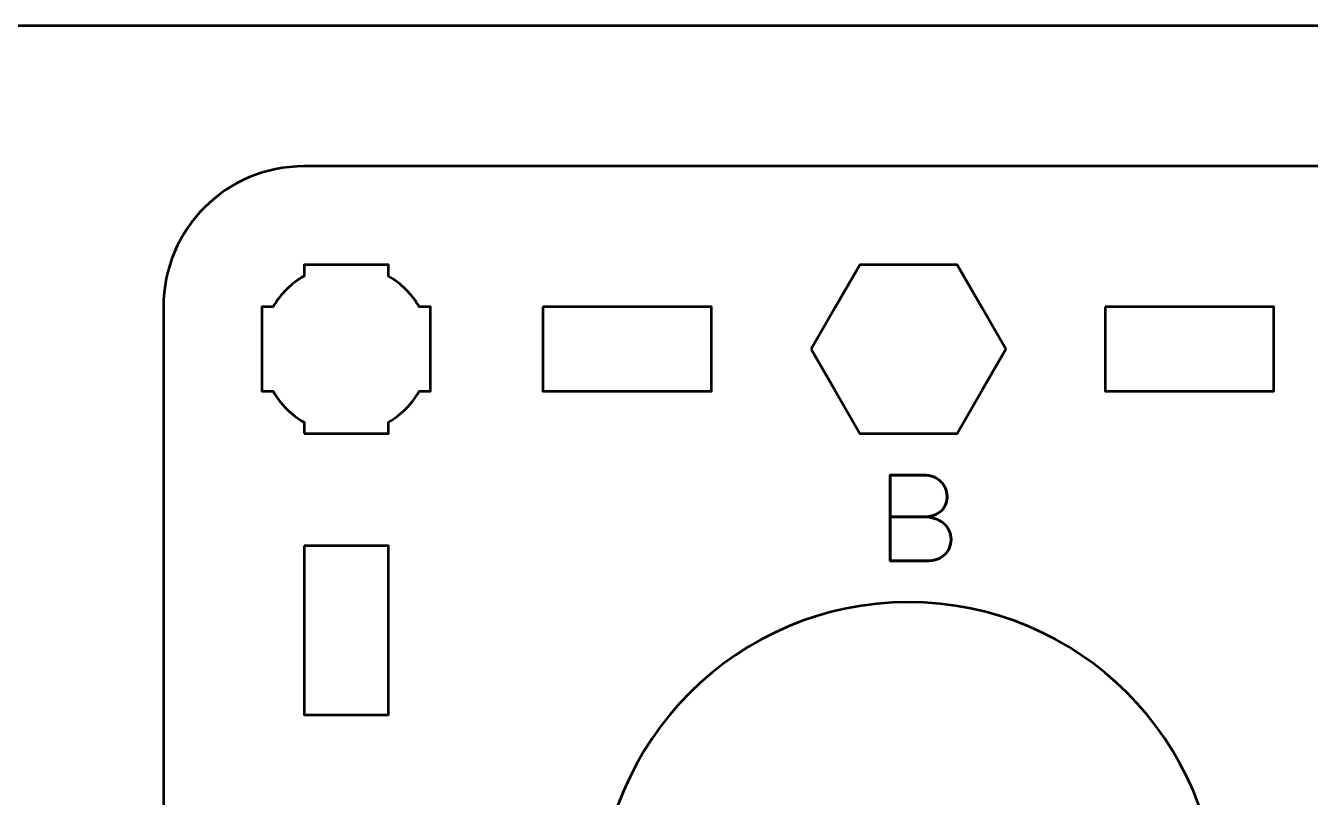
# Model space of a CAD drawing. Header units: centimetres. Extents: x -21 to 0, y -29.7 to 0.
# Drawn here: x -8.64 to -4.07, y -2.744 to 0 of the extents above; entities that cross this region are included whole.
import ezdxf

# ---------------------------------------------------------------- set-up
doc = ezdxf.new("R2010")
doc.units = ezdxf.units.CM
doc.header["$MEASUREMENT"] = 0
doc.layers.add('Layer 1', color=7, linetype='Continuous')

msp = doc.modelspace()

# ---------------------------------------------------------------- linework, layer by layer
at = {"layer": 'Layer 1', "color": 1, "lineweight": 53}
msp.add_open_spline([(-21.00003, -29.19995), (-21.00003, -29.19995), (-21.00003, -1.69992), (-21.00003, -1.69992), (-21.00003, -1.69992), (-21.00003, -1.61709), (-20.93286, -1.54992), (-20.85003, -1.54992), (-20.85003, -1.54992), (-20.7672, -1.54992), (-20.70003, -1.48275), (-20.70003, -1.39992), (-20.70003, -1.39992), (-20.70003, -1.31709), (-20.7672, -1.24992), (-20.85003, -1.24992), (-20.85003, -1.24992), (-20.93286, -1.24992), (-21.00003, -1.18275), (-21.00003, -1.09992), (-21.00003, -1.09992), (-21.00003, -1.09992), (-21.00003, -0.49992), (-21.00003, -0.49992), (-21.00003, -0.49992), (-21.00003, -0.22295), (-20.77694, 0.00004), (-20.49994, 0.00004), (-20.49994, 0.00004), (-20.49994, 0.00004), (-0.50008, 0.00004), (-0.50008, 0.00004), (-0.50008, 0.00004), (-0.22294, 0.00004), (0.00002, -0.22295), (0.00002, -0.49992), (0.00002, -0.49992), (0.00002, -0.49992), (0.00002, -29.19995), (0.00002, -29.19995), (0.00002, -29.19995), (0.00002, -29.47695), (-0.22294, -29.70004), (-0.50008, -29.70004), (-0.50008, -29.70004), (-0.50008, -29.70004), (-20.49994, -29.70004), (-20.49994, -29.70004), (-20.49994, -29.70004), (-20.77694, -29.70004), (-21.00003, -29.47695), (-21.00003, -29.19995)], degree=3, knots=[0, 0, 0, 0, 0.0769231, 0.0769231, 0.0769231, 0.0769231, 0.1538462, 0.1538462, 0.1538462, 0.1538462, 0.2307692, 0.2307692, 0.2307692, 0.2307692, 0.3076923, 0.3076923, 0.3076923, 0.3076923, 0.3846154, 0.3846154, 0.3846154, 0.3846154, 0.4615385, 0.4615385, 0.4615385, 0.4615385, 0.5384615, 0.5384615, 0.5384615, 0.5384615, 0.6153846, 0.6153846, 0.6153846, 0.6153846, 0.6923077, 0.6923077, 0.6923077, 0.6923077, 0.7692308, 0.7692308, 0.7692308, 0.7692308, 0.8461538, 0.8461538, 0.8461538, 0.8461538, 0.9230769, 0.9230769, 0.9230769, 0.9230769, 1, 1, 1, 1], dxfattribs=at)
at = {"layer": 'Layer 1', "color": 3, "lineweight": 53}
msp.add_open_spline([(-7.64992, -0.49997), (-7.64992, -0.49997), (-3.35005, -0.49997), (-3.35005, -0.49997), (-3.35005, -0.49997), (-3.07291, -0.49997), (-2.84995, -0.72306), (-2.84995, -1.00006), (-2.84995, -1.00006), (-2.84995, -1.00006), (-2.84995, -5.29993), (-2.84995, -5.29993), (-2.84995, -5.29993), (-2.84995, -5.57707), (-3.07291, -5.80003), (-3.35005, -5.80003), (-3.35005, -5.80003), (-3.35005, -5.80003), (-7.64992, -5.80003), (-7.64992, -5.80003), (-7.64992, -5.80003), (-7.92692, -5.80003), (-8.15001, -5.57707), (-8.15001, -5.29993), (-8.15001, -5.29993), (-8.15001, -5.29993), (-8.15001, -1.00006), (-8.15001, -1.00006), (-8.15001, -1.00006), (-8.15001, -0.72306), (-7.92692, -0.49997), (-7.64992, -0.49997)], degree=3, knots=[0, 0, 0, 0, 0.125, 0.125, 0.125, 0.125, 0.25, 0.25, 0.25, 0.25, 0.375, 0.375, 0.375, 0.375, 0.5, 0.5, 0.5, 0.5, 0.625, 0.625, 0.625, 0.625, 0.75, 0.75, 0.75, 0.75, 0.875, 0.875, 0.875, 0.875, 1, 1, 1, 1], dxfattribs=at)
at = {"layer": 'Layer 1', "lineweight": 53}
for points, knots in [([(-7.64997, -1.45006), (-7.64997, -1.45006), (-7.64997, -1.40988), (-7.64997, -1.40988), (-7.64997, -1.40988), (-7.69551, -1.38355), (-7.73347, -1.3456), (-7.75982, -1.30007), (-7.75982, -1.30007), (-7.75982, -1.30007), (-7.79997, -1.30007), (-7.79997, -1.30007), (-7.79997, -1.30007), (-7.79997, -1.30007), (-7.79997, -1.15155), (-7.79997, -1.15155), (-7.79997, -1.15155), (-7.79997, -1.15155), (-7.79999, -1.15), (-7.79999, -1.15), (-7.79999, -1.15), (-7.79999, -1.15), (-7.79997, -1.14845), (-7.79997, -1.14845), (-7.79997, -1.14845), (-7.79997, -1.14845), (-7.79997, -1.00006), (-7.79997, -1.00006), (-7.79997, -1.00006), (-7.79997, -1.00006), (-7.75987, -1.00006), (-7.75987, -1.00006), (-7.75987, -1.00006), (-7.73352, -0.95449), (-7.69553, -0.91649), (-7.64997, -0.89013), (-7.64997, -0.89013), (-7.64997, -0.89013), (-7.64997, -0.85005), (-7.64997, -0.85005), (-7.64997, -0.85005), (-7.64997, -0.85005), (-7.50463, -0.85005), (-7.50463, -0.85005), (-7.50463, -0.85005), (-7.50463, -0.85005), (-7.49999, -0.84999), (-7.49999, -0.84999), (-7.49999, -0.84999), (-7.49999, -0.84999), (-7.49534, -0.85005), (-7.49534, -0.85005), (-7.49534, -0.85005), (-7.49534, -0.85005), (-7.34996, -0.85005), (-7.34996, -0.85005), (-7.34996, -0.85005), (-7.34996, -0.85005), (-7.34996, -0.89013), (-7.34996, -0.89013), (-7.34996, -0.89013), (-7.30439, -0.91649), (-7.26642, -0.95449), (-7.24008, -1.00006), (-7.24008, -1.00006), (-7.24008, -1.00006), (-7.19996, -1.00006), (-7.19996, -1.00006), (-7.19996, -1.00006), (-7.19996, -1.00006), (-7.19996, -1.30007), (-7.19996, -1.30007), (-7.19996, -1.30007), (-7.19996, -1.30007), (-7.24013, -1.30007), (-7.24013, -1.30007), (-7.24013, -1.30007), (-7.26647, -1.3456), (-7.30443, -1.38355), (-7.34996, -1.40988), (-7.34996, -1.40988), (-7.34996, -1.40988), (-7.34996, -1.45006), (-7.34996, -1.45006), (-7.34996, -1.45006), (-7.34996, -1.45006), (-7.64997, -1.45006), (-7.64997, -1.45006)], [0, 0, 0, 0, 0.0454545, 0.0454545, 0.0454545, 0.0454545, 0.0909091, 0.0909091, 0.0909091, 0.0909091, 0.1363636, 0.1363636, 0.1363636, 0.1363636, 0.1818182, 0.1818182, 0.1818182, 0.1818182, 0.2272727, 0.2272727, 0.2272727, 0.2272727, 0.2727273, 0.2727273, 0.2727273, 0.2727273, 0.3181818, 0.3181818, 0.3181818, 0.3181818, 0.3636364, 0.3636364, 0.3636364, 0.3636364, 0.4090909, 0.4090909, 0.4090909, 0.4090909, 0.4545455, 0.4545455, 0.4545455, 0.4545455, 0.5, 0.5, 0.5, 0.5, 0.5454545, 0.5454545, 0.5454545, 0.5454545, 0.5909091, 0.5909091, 0.5909091, 0.5909091, 0.6363636, 0.6363636, 0.6363636, 0.6363636, 0.6818182, 0.6818182, 0.6818182, 0.6818182, 0.7272727, 0.7272727, 0.7272727, 0.7272727, 0.7727273, 0.7727273, 0.7727273, 0.7727273, 0.8181818, 0.8181818, 0.8181818, 0.8181818, 0.8636364, 0.8636364, 0.8636364, 0.8636364, 0.9090909, 0.9090909, 0.9090909, 0.9090909, 0.9545455, 0.9545455, 0.9545455, 0.9545455, 1, 1, 1, 1]), ([(-5.84639, -1.15), (-5.84639, -1.15), (-5.75979, -1), (-5.75979, -1), (-5.75979, -1), (-5.75979, -1), (-5.67318, -0.85), (-5.67318, -0.85), (-5.67318, -0.85), (-5.67318, -0.85), (-5.49998, -0.85), (-5.49998, -0.85), (-5.49998, -0.85), (-5.49998, -0.85), (-5.32678, -0.85), (-5.32678, -0.85), (-5.32678, -0.85), (-5.32678, -0.85), (-5.24017, -1), (-5.24017, -1), (-5.24017, -1), (-5.24017, -1), (-5.15357, -1.15), (-5.15357, -1.15), (-5.15357, -1.15), (-5.15357, -1.15), (-5.24017, -1.3), (-5.24017, -1.3), (-5.24017, -1.3), (-5.24017, -1.3), (-5.32678, -1.45), (-5.32678, -1.45), (-5.32678, -1.45), (-5.32678, -1.45), (-5.49998, -1.45), (-5.49998, -1.45), (-5.49998, -1.45), (-5.49998, -1.45), (-5.67318, -1.45), (-5.67318, -1.45), (-5.67318, -1.45), (-5.67318, -1.45), (-5.75979, -1.3), (-5.75979, -1.3), (-5.75979, -1.3), (-5.75979, -1.3), (-5.84639, -1.15), (-5.84639, -1.15)], [0, 0, 0, 0, 0.0833333, 0.0833333, 0.0833333, 0.0833333, 0.1666667, 0.1666667, 0.1666667, 0.1666667, 0.25, 0.25, 0.25, 0.25, 0.3333333, 0.3333333, 0.3333333, 0.3333333, 0.4166667, 0.4166667, 0.4166667, 0.4166667, 0.5, 0.5, 0.5, 0.5, 0.5833333, 0.5833333, 0.5833333, 0.5833333, 0.6666667, 0.6666667, 0.6666667, 0.6666667, 0.75, 0.75, 0.75, 0.75, 0.8333333, 0.8333333, 0.8333333, 0.8333333, 0.9166667, 0.9166667, 0.9166667, 0.9166667, 1, 1, 1, 1]), ([(-6.79997, -1.00006), (-6.79997, -1.00006), (-6.19996, -1.00006), (-6.19996, -1.00006), (-6.19996, -1.00006), (-6.19996, -1.00006), (-6.19996, -1.30007), (-6.19996, -1.30007), (-6.19996, -1.30007), (-6.19996, -1.30007), (-6.79997, -1.30007), (-6.79997, -1.30007), (-6.79997, -1.30007), (-6.79997, -1.30007), (-6.79997, -1.00006), (-6.79997, -1.00006)], [0, 0, 0, 0, 0.25, 0.25, 0.25, 0.25, 0.5, 0.5, 0.5, 0.5, 0.75, 0.75, 0.75, 0.75, 1, 1, 1, 1]), ([(-4.8, -1.00006), (-4.8, -1.00006), (-4.2, -1.00006), (-4.2, -1.00006), (-4.2, -1.00006), (-4.2, -1.00006), (-4.2, -1.30007), (-4.2, -1.30007), (-4.2, -1.30007), (-4.2, -1.30007), (-4.8, -1.30007), (-4.8, -1.30007), (-4.8, -1.30007), (-4.8, -1.30007), (-4.8, -1.00006), (-4.8, -1.00006)], [0, 0, 0, 0, 0.25, 0.25, 0.25, 0.25, 0.5, 0.5, 0.5, 0.5, 0.75, 0.75, 0.75, 0.75, 1, 1, 1, 1]), ([(-7.64992, -1.85001), (-7.64992, -1.85001), (-7.34991, -1.85001), (-7.34991, -1.85001), (-7.34991, -1.85001), (-7.34991, -1.85001), (-7.34991, -2.45002), (-7.34991, -2.45002), (-7.34991, -2.45002), (-7.34991, -2.45002), (-7.64992, -2.45002), (-7.64992, -2.45002), (-7.64992, -2.45002), (-7.64992, -2.45002), (-7.64992, -1.85001), (-7.64992, -1.85001)], [0, 0, 0, 0, 0.25, 0.25, 0.25, 0.25, 0.5, 0.5, 0.5, 0.5, 0.75, 0.75, 0.75, 0.75, 1, 1, 1, 1]), ([(-5.49998, -2.05), (-4.89256, -2.05), (-4.39998, -2.54258), (-4.39998, -3.15), (-4.39998, -3.15), (-4.39998, -3.75742), (-4.89256, -4.25), (-5.49998, -4.25), (-5.49998, -4.25), (-6.1074, -4.25), (-6.59998, -3.75742), (-6.59998, -3.15), (-6.59998, -3.15), (-6.59998, -2.54258), (-6.1074, -2.05), (-5.49998, -2.05)], [0, 0, 0, 0, 0.25, 0.25, 0.25, 0.25, 0.5, 0.5, 0.5, 0.5, 0.75, 0.75, 0.75, 0.75, 1, 1, 1, 1])]:
    msp.add_open_spline(points, degree=3, knots=knots, dxfattribs=at)
at = {"layer": 'Layer 1', "color": 5, "lineweight": 53}
msp.add_open_spline([(-5.56458, -1.74636), (-5.56458, -1.74636), (-5.44732, -1.74636), (-5.44732, -1.74636), (-5.44732, -1.74636), (-5.43208, -1.74629), (-5.4191, -1.74418), (-5.40816, -1.74001), (-5.40816, -1.74001), (-5.39729, -1.73592), (-5.38848, -1.73035), (-5.38163, -1.72336), (-5.38163, -1.72336), (-5.37479, -1.71638), (-5.36985, -1.70848), (-5.36674, -1.69973), (-5.36674, -1.69973), (-5.36371, -1.69105), (-5.3623, -1.68202), (-5.36265, -1.67271), (-5.36265, -1.67271), (-5.36308, -1.66339), (-5.36505, -1.65436), (-5.36858, -1.64554), (-5.36858, -1.64554), (-5.37204, -1.63672), (-5.37726, -1.62875), (-5.3841, -1.62162), (-5.3841, -1.62162), (-5.39094, -1.6145), (-5.39948, -1.60885), (-5.40985, -1.60469), (-5.40985, -1.60469), (-5.42023, -1.60046), (-5.43243, -1.59827), (-5.44647, -1.5982), (-5.44647, -1.5982), (-5.44647, -1.5982), (-5.56458, -1.5982), (-5.56458, -1.5982), (-5.56458, -1.5982), (-5.56458, -1.5982), (-5.56458, -1.90342), (-5.56458, -1.90342), (-5.56458, -1.90342), (-5.56458, -1.90342), (-5.43462, -1.90342), (-5.43462, -1.90342), (-5.43462, -1.90342), (-5.42248, -1.90342), (-5.41119, -1.90166), (-5.40075, -1.8982), (-5.40075, -1.8982), (-5.39031, -1.89467), (-5.38121, -1.88966), (-5.37331, -1.88296), (-5.37331, -1.88296), (-5.36547, -1.87633), (-5.35934, -1.86828), (-5.35496, -1.85876), (-5.35496, -1.85876), (-5.35059, -1.84923), (-5.34833, -1.83844), (-5.34826, -1.82637), (-5.34826, -1.82637), (-5.34854, -1.81424), (-5.35108, -1.8033), (-5.35595, -1.7935), (-5.35595, -1.7935), (-5.36082, -1.78369), (-5.36759, -1.77529), (-5.37634, -1.76824), (-5.37634, -1.76824), (-5.38509, -1.76125), (-5.39553, -1.75582), (-5.40753, -1.75208), (-5.40753, -1.75208), (-5.41952, -1.74834), (-5.43278, -1.74644), (-5.44732, -1.74636), (-5.44732, -1.74636), (-5.43278, -1.74644), (-5.41952, -1.74834), (-5.40753, -1.75208), (-5.40753, -1.75208), (-5.39553, -1.75582), (-5.38509, -1.76125), (-5.37634, -1.76824), (-5.37634, -1.76824), (-5.36759, -1.77529), (-5.36082, -1.78369), (-5.35595, -1.7935), (-5.35595, -1.7935), (-5.35108, -1.8033), (-5.34854, -1.81424), (-5.34826, -1.82637), (-5.34826, -1.82637), (-5.34833, -1.83844), (-5.35059, -1.84923), (-5.35496, -1.85876), (-5.35496, -1.85876), (-5.35934, -1.86828), (-5.36547, -1.87633), (-5.37331, -1.88296), (-5.37331, -1.88296), (-5.38121, -1.88966), (-5.39031, -1.89467), (-5.40075, -1.8982), (-5.40075, -1.8982), (-5.41119, -1.90166), (-5.42248, -1.90342), (-5.43462, -1.90342), (-5.43462, -1.90342), (-5.43462, -1.90342), (-5.56458, -1.90342), (-5.56458, -1.90342), (-5.56458, -1.90342), (-5.56458, -1.90342), (-5.56458, -1.5982), (-5.56458, -1.5982), (-5.56458, -1.5982), (-5.56458, -1.5982), (-5.44647, -1.5982), (-5.44647, -1.5982), (-5.44647, -1.5982), (-5.43243, -1.59827), (-5.42023, -1.60046), (-5.40985, -1.60469), (-5.40985, -1.60469), (-5.39948, -1.60885), (-5.39094, -1.6145), (-5.3841, -1.62162), (-5.3841, -1.62162), (-5.37726, -1.62875), (-5.37204, -1.63672), (-5.36858, -1.64554), (-5.36858, -1.64554), (-5.36505, -1.65436), (-5.36308, -1.66339), (-5.36265, -1.67271), (-5.36265, -1.67271), (-5.3623, -1.68202), (-5.36371, -1.69105), (-5.36674, -1.69973), (-5.36674, -1.69973), (-5.36985, -1.70848), (-5.37479, -1.71638), (-5.38163, -1.72336), (-5.38163, -1.72336), (-5.38848, -1.73035), (-5.39729, -1.73592), (-5.40816, -1.74001), (-5.40816, -1.74001), (-5.4191, -1.74418), (-5.43208, -1.74629), (-5.44732, -1.74636), (-5.44732, -1.74636), (-5.44732, -1.74636), (-5.56458, -1.74636), (-5.56458, -1.74636)], degree=3, knots=[0, 0, 0, 0, 0.025, 0.025, 0.025, 0.025, 0.05, 0.05, 0.05, 0.05, 0.075, 0.075, 0.075, 0.075, 0.1, 0.1, 0.1, 0.1, 0.125, 0.125, 0.125, 0.125, 0.15, 0.15, 0.15, 0.15, 0.175, 0.175, 0.175, 0.175, 0.2, 0.2, 0.2, 0.2, 0.225, 0.225, 0.225, 0.225, 0.25, 0.25, 0.25, 0.25, 0.275, 0.275, 0.275, 0.275, 0.3, 0.3, 0.3, 0.3, 0.325, 0.325, 0.325, 0.325, 0.35, 0.35, 0.35, 0.35, 0.375, 0.375, 0.375, 0.375, 0.4, 0.4, 0.4, 0.4, 0.425, 0.425, 0.425, 0.425, 0.45, 0.45, 0.45, 0.45, 0.475, 0.475, 0.475, 0.475, 0.5, 0.5, 0.5, 0.5, 0.525, 0.525, 0.525, 0.525, 0.55, 0.55, 0.55, 0.55, 0.575, 0.575, 0.575, 0.575, 0.6, 0.6, 0.6, 0.6, 0.625, 0.625, 0.625, 0.625, 0.65, 0.65, 0.65, 0.65, 0.675, 0.675, 0.675, 0.675, 0.7, 0.7, 0.7, 0.7, 0.725, 0.725, 0.725, 0.725, 0.75, 0.75, 0.75, 0.75, 0.775, 0.775, 0.775, 0.775, 0.8, 0.8, 0.8, 0.8, 0.825, 0.825, 0.825, 0.825, 0.85, 0.85, 0.85, 0.85, 0.875, 0.875, 0.875, 0.875, 0.9, 0.9, 0.9, 0.9, 0.925, 0.925, 0.925, 0.925, 0.95, 0.95, 0.95, 0.95, 0.975, 0.975, 0.975, 0.975, 1, 1, 1, 1], dxfattribs=at)

doc.saveas('drawing.dxf')
